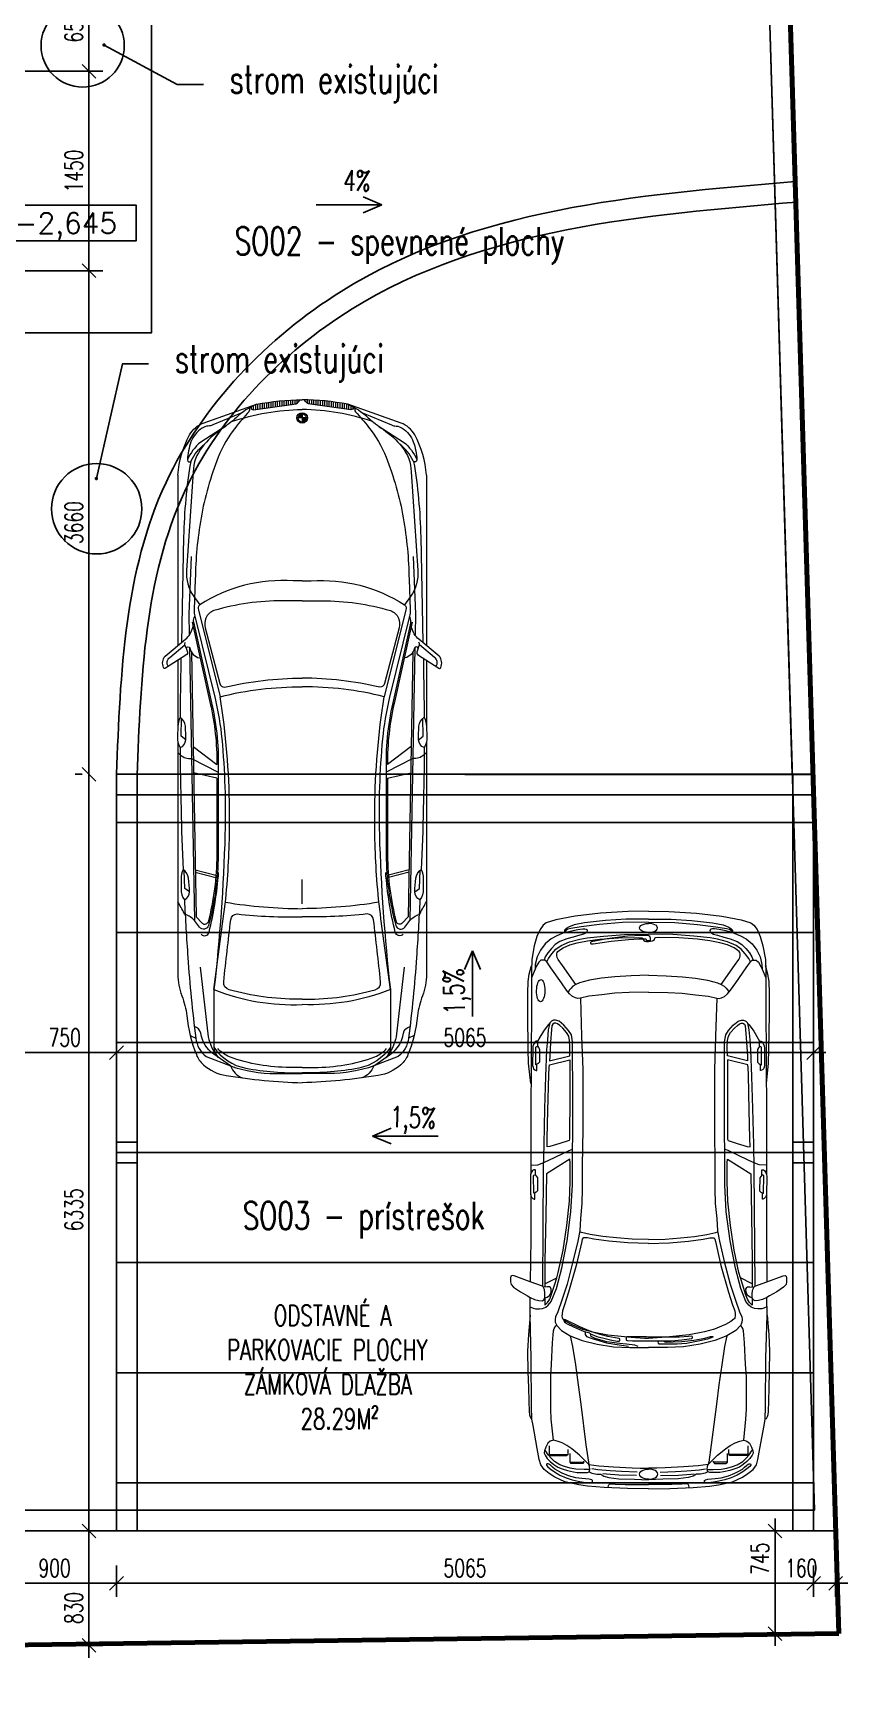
# Model space of a CAD drawing. Header units: millimetres. Extents: x 462666 to 1244237, y 2328025 to 3795663.
# Drawn here: x 1095725 to 1101585, y 2876093 to 2888201 of the extents above; entities that cross this region are included whole.
import ezdxf
from ezdxf.enums import TextEntityAlignment as Align
from ezdxf.lldxf.tags import DXFTag

# ---------------------------------------------------------------- set-up
doc = ezdxf.new("R2010")
doc.units = ezdxf.units.MM
for name, color, linetype in [('DIM_100', 64, 'Continuous'), ('KOTY', 96, 'Continuous'), ('MUR-POH', 64, 'Continuous'), ('MUR_POH', 64, 'Continuous'), ('MUR_REZ', 3, 'Continuous'), ('PLO_LIN', 6, 'Continuous'), ('TXT_50', 50, 'Continuous')]:
    doc.layers.add(name, color=color, linetype=linetype)
doc.layers.add('P', color=250, linetype='Continuous', lineweight=100)
doc.layers.add('Srafy', color=8, linetype='Continuous', lineweight=5)
doc.styles.add('ROMANS', font='arial.ttf', dxfattribs={"width": 0.85})
doc.styles.add('SIMPLEX', font='SIMPLEX.SHX', dxfattribs={"width": 0.7})
tags = doc.linetypes.add('DASHDOT', pattern=[25.4, 12.7, -6.35, 0, -6.35]).pattern_tags.tags
tags[10:11] = [DXFTag(74, 4), DXFTag(75, 0), DXFTag(340, '0'), DXFTag(46, 1.0), DXFTag(50, 0.0), DXFTag(44, 0.0), DXFTag(45, 0.0)]
tags[8:9] = [DXFTag(74, 4), DXFTag(75, 0), DXFTag(340, '0'), DXFTag(46, 1.0), DXFTag(50, 0.0), DXFTag(44, 0.0), DXFTag(45, 0.0)]
tags[6:7] = [DXFTag(74, 4), DXFTag(75, 0), DXFTag(340, '0'), DXFTag(46, 1.0), DXFTag(50, 0.0), DXFTag(44, 0.0), DXFTag(45, 0.0)]
tags[4:5] = [DXFTag(74, 4), DXFTag(75, 0), DXFTag(340, '0'), DXFTag(46, 1.0), DXFTag(50, 0.0), DXFTag(44, 0.0), DXFTag(45, 0.0)]
tags = doc.linetypes.add('DASHED', pattern=[0.75, 0.5, -0.25]).pattern_tags.tags
tags[6:7] = [DXFTag(74, 4), DXFTag(75, 0), DXFTag(340, '0'), DXFTag(46, 1.0), DXFTag(50, 0.0), DXFTag(44, 0.0), DXFTag(45, 0.0)]
tags[4:5] = [DXFTag(74, 4), DXFTag(75, 0), DXFTag(340, '0'), DXFTag(46, 1.0), DXFTag(50, 0.0), DXFTag(44, 0.0), DXFTag(45, 0.0)]
doc.dimstyles.new('PAJO1-studia', dxfattribs={"dimtxt": 160, "dimasz": 100, "dimexe": 100, "dimexo": 250, "dimgap": 45, "dimtad": 1, "dimdec": 0, "dimrnd": 5, "dimtxsty": 'ROMANS', "dimblk": 'OBLIQUE', "dimcen": 200, "dimdle": 90, "dimadec": 0, "dimazin": 0, "dimtfac": 1, "dimtdec": 0, "dimtmove": 1, "dimatfit": 3, "dimfxl": 1, "dimarcsym": 0})

# ---------------------------------------------------------------- blocks, each defined once
blk = doc.blocks.new('VW Golf 5 d')
for p, q in [((3370, 713), (3370, 593)), ((3370, -713), (3370, -593))]:
    blk.add_line(p, q)
for points in [[(2107, 860), (2064, 977), (2061, 992), (2065, 1001), (2077, 1003), (2107, 1003), (2125, 999), (2145, 981), (2180, 932), (2209, 880), (2220, 860), (2234, 828), (2242, 798), (2244, 774), (2238, 761), (2221, 754), (2190, 753), (2163, 757), (2143, 767), (2139, 772), (2107, 860)], [(-589, 0), (-586, 148), (-573, 349), (-552, 533), (-526, 673), (-504, 744), (-486, 765), (-454, 789), (-404, 812), (-336, 831), (-236, 849), (-151, 852), (-98, 852), (99, 852), (487, 854), (901, 857), (1325, 857)], [(-220, 740), (-231, 754), (-233, 769), (-231, 782), (-217, 798), (-186, 817), (-167, 825), (-103, 852)], [(664, 856), (517, 872), (417, 875), (162, 878), (8, 878), (-77, 876), (-129, 867), (-184, 853), (-190, 851)], [(2289, 860), (2299, 838), (2302, 822), (2302, 794), (2300, 770), (2292, 746), (2277, 729), (2249, 707), (2155, 670), (2008, 631), (1808, 592), (1598, 565), (1402, 554), (789, 551), (361, 552), (312, 561), (279, 582), (241, 616), (212, 651), (204, 676), (205, 691), (212, 706), (238, 730), (285, 764), (340, 797), (358, 806)], [(1258, 857), (1255, 804), (1245, 773), (1221, 724), (1153, 578), (1142, 553)], [(1472, 857), (1796, 857), (2107, 860)], [(3611, 0), (3609, 154), (3602, 324), (3592, 443), (3582, 507), (3560, 609), (3526, 682), (3501, 722), (3470, 759), (3436, 784), (3398, 795), (3318, 809), (3150, 840), (3105, 848), (3015, 850), (2662, 853), (2350, 861), (2220, 860)], [(2350, 861), (2489, 873), (2610, 880), (2758, 877), (2877, 874), (2975, 871), (3048, 868), (3073, 866), (3087, 861), (3102, 854), (3105, 848)], [(-529, 0), (-529, 164), (-520, 312), (-504, 465), (-489, 541), (-472, 583), (-461, 598), (-449, 610), (-432, 610), (-410, 667), (-387, 709), (-350, 752), (-305, 786), (-255, 811), (-201, 824), (-167, 825)], [(-432, 610), (-448, 549), (-455, 514), (-460, 478), (-460, 464), (-458, 453), (-454, 449), (-447, 446), (-438, 448), (-428, 459), (-422, 473), (-413, 500), (-398, 548), (-387, 594), (-368, 644), (-345, 678), (-317, 706), (-284, 733), (-255, 751), (-232, 759)], [(44, 496), (46, 514), (42, 530), (32, 552), (14, 574), (-14, 596), (-68, 634), (-176, 710), (-220, 740), (-243, 728), (-279, 703), (-313, 673), (-339, 636), (-364, 574), (-385, 500), (-395, 447), (-407, 328), (-418, 176), (-422, 0)], [(225, 718), (275, 729), (347, 735), (421, 741), (615, 749), (847, 756), (1108, 762), (1284, 765), (2139, 772), (2139, 772), (2139, 772)], [(396, 806), (406, 798), (417, 792), (510, 792), (520, 802), (528, 816)], [(1330, 823), (1340, 815), (1351, 808), (1444, 807), (1454, 817), (1463, 830)], [(2225, 754), (2276, 754), (2258, 734), (2232, 718), (2196, 705), (2132, 684), (2077, 668)], [(2121, 754), (2144, 754)], [(2226, 756), (2219, 738), (2206, 720), (2181, 709), (2159, 708), (2148, 713), (2144, 719), (2142, 736), (2146, 766)], [(3435, 434), (3368, 502), (3321, 558), (3296, 594), (3277, 629), (3265, 664), (3259, 692), (3265, 715), (3280, 733), (3309, 747), (3335, 757), (3353, 760), (3368, 752), (3392, 736), (3413, 715), (3434, 688), (3453, 660), (3467, 628), (3479, 590), (3489, 545), (3492, 519), (3494, 478), (3493, 444), (3489, 431), (3470, 426), (3447, 429), (3435, 434)], [(3470, 426), (3472, 469), (3468, 528), (3462, 569), (3450, 611), (3436, 644), (3413, 685), (3392, 706), (3364, 730), (3338, 748), (3327, 753)], [(-507, 0), (-505, 190), (-492, 356), (-475, 490), (-462, 566), (-457, 588), (-449, 599), (-432, 610)], [(-56, 528), (-194, 625), (-237, 656), (-252, 664), (-266, 666), (-279, 666), (-288, 664), (-294, 659), (-310, 640), (-322, 621), (-343, 573), (-359, 518), (-373, 445), (-384, 355), (-394, 219), (-396, 73), (-394, 50), (-391, 44), (-383, 40), (-374, 35), (-369, 27), (-367, 15), (-367, 0)], [(0, 0), (2, 140), (9, 245), (20, 341), (31, 435), (44, 496), (320, 487), (562, 478), (996, 478), (1264, 482), (1432, 482), (1537, 485), (1646, 495), (1737, 500), (1811, 515), (1968, 552), (2123, 592), (2233, 629), (2331, 663), (2358, 677), (2382, 679), (2401, 678), (2414, 672), (2423, 668), (2460, 633), (2500, 569), (2533, 482), (2561, 374), (2579, 255), (2585, 137), (2585, 0)], [(1828, 0), (1822, 152), (1812, 290), (1797, 397), (1787, 444), (1786, 466), (1788, 476), (1796, 482), (1814, 486), (1988, 526), (2181, 582), (2273, 610), (2318, 626), (2340, 629), (2356, 630), (2366, 628), (2373, 626), (2379, 620), (2394, 599), (2417, 559), (2430, 531), (2450, 480), (2470, 407), (2492, 295), (2509, 127), (2516, 30), (2517, 0)], [(3259, 692), (3104, 708), (3032, 711), (2797, 711), (2706, 705), (2550, 698), (2462, 690), (2447, 686), (2427, 673), (2423, 668)], [(3298, 722), (3361, 722), (3361, 584), (3326, 584)], [(3361, 722), (3370, 713)], [(-122, 0), (-118, 127), (-111, 246), (-102, 342), (-87, 429), (-67, 501), (-56, 528), (-42, 550), (-29, 563), (-16, 574), (0, 585)], [(1799, 0), (1797, 120), (1786, 232), (1776, 333), (1762, 424), (1749, 488), (1744, 502)], [(2500, 569), (2576, 553), (2710, 532), (2855, 511), (2995, 493), (3291, 456), (3417, 437), (3435, 434), (3444, 361), (3451, 255), (3460, 120), (3462, 61)], [(3355, 572), (3418, 572), (3418, 471), (3411, 471)], [(3361, 584), (3370, 593)], [(3418, 572), (3427, 564)], [(3418, 471), (3427, 479), (3427, 564)], [(2508, 466), (2523, 428), (2535, 373), (2554, 276), (2561, 208), (2561, 155), (2559, 78), (2553, 72), (2542, 70), (2536, 74), (2536, 110), (2541, 113), (2544, 118), (2545, 133), (2544, 179), (2541, 241), (2531, 330), (2516, 409), (2505, 449), (2503, 460), (2503, 466), (2505, 467), (2508, 466)], [(3490, 84), (3485, 196), (3480, 279), (3473, 369), (3467, 413)], [(3489, 431), (3497, 412), (3504, 377), (3506, 348), (3520, 325), (3529, 288), (3538, 216), (3541, 103), (3545, 0)], [(2536, 110), (2535, 165), (2529, 242), (2522, 296), (2519, 315), (2513, 318), (2509, 318), (2505, 316), (2501, 312), (2503, 289), (2508, 224), (2509, 169), (2510, 113), (2509, 56), (2507, -14), (2507, -76)], [(3514, 87), (3513, 217), (3506, 306), (3503, 332)], [(3603, 294), (3588, 292), (3582, 290), (3577, 285), (3576, 274), (3577, 242), (3579, 169), (3579, 89), (3579, 0)], [(-589, 0), (-586, -148), (-573, -349), (-552, -533), (-526, -673), (-504, -744), (-486, -765), (-454, -789), (-404, -812), (-336, -831), (-236, -849), (-151, -852), (-98, -852), (99, -852), (487, -854), (901, -857), (1325, -857)], [(-529, 0), (-529, -164), (-520, -312), (-504, -465), (-489, -541), (-472, -583), (-461, -598), (-449, -610), (-432, -610), (-410, -667), (-387, -709), (-350, -752), (-305, -786), (-255, -811), (-201, -824), (-167, -825)], [(-507, 0), (-505, -190), (-492, -356), (-475, -490), (-462, -566), (-457, -588), (-449, -599), (-432, -610)], [(44, -496), (46, -514), (42, -530), (32, -552), (14, -574), (-14, -596), (-68, -634), (-176, -710), (-220, -740), (-243, -728), (-279, -703), (-313, -673), (-339, -636), (-364, -574), (-385, -500), (-395, -447), (-407, -328), (-418, -176), (-422, 0)], [(-375, -16), (-375, 12), (-377, 14), (-391, 14), (-404, 9), (-409, 1), (-412, -13), (-412, -48), (-406, -154), (-388, -302), (-364, -418), (-361, -421), (-357, -422), (-352, -421), (-351, -418), (-351, -403), (-371, -272), (-381, -147), (-386, -69), (-387, -28), (-386, -21), (-381, -18), (-377, -18), (-375, -16)], [(-56, -528), (-194, -625), (-237, -656), (-252, -664), (-266, -666), (-279, -666), (-288, -664), (-294, -659), (-310, -640), (-322, -621), (-343, -573), (-359, -518), (-373, -445), (-384, -355), (-394, -219), (-396, -73), (-394, -50), (-391, -44), (-383, -40), (-374, -35), (-369, -27), (-367, -15), (-367, 0)], [(-122, 0), (-118, -127), (-111, -246), (-102, -342), (-87, -429), (-67, -501), (-56, -528), (-42, -550), (-29, -563), (-16, -574), (0, -585)], [(0, 0), (2, -140), (9, -245), (20, -341), (31, -435), (44, -496), (320, -487), (562, -478), (996, -478), (1264, -482), (1432, -482), (1537, -485), (1646, -495), (1737, -500), (1811, -515), (1968, -552), (2123, -592), (2233, -629), (2331, -663), (2358, -677), (2382, -679), (2401, -678), (2414, -672), (2423, -668), (2460, -633), (2500, -569), (2533, -482), (2561, -374), (2579, -255), (2585, -137), (2585, 0)], [(1828, 0), (1822, -152), (1812, -290), (1797, -397), (1787, -444), (1786, -466), (1788, -476), (1796, -482), (1814, -486), (1988, -526), (2181, -582), (2273, -610), (2318, -626), (2340, -629), (2356, -630), (2366, -628), (2373, -626), (2379, -620), (2394, -599), (2417, -559), (2430, -531), (2450, -480), (2470, -407), (2492, -295), (2509, -127), (2516, -30), (2517, 0)], [(2507, -76), (2507, -113), (2506, -145), (2506, -154), (2507, -158), (2510, -161), (2515, -163), (2523, -164), (2531, -163), (2534, -155), (2535, -118), (2536, -22), (2536, 53), (2536, 74)], [(3462, 61), (3462, 0)], [(1799, 0), (1797, -120), (1786, -232), (1776, -333), (1762, -424), (1749, -488), (1744, -502)], [(3611, 0), (3609, -154), (3602, -324), (3592, -443), (3582, -507), (3560, -609), (3526, -682), (3501, -722), (3470, -759), (3436, -784), (3398, -795), (3318, -809), (3150, -840), (3105, -848), (3015, -850), (2662, -853), (2350, -861), (2220, -860)], [(2577, -75), (2566, -100), (2561, -160), (2555, -212), (2544, -304), (2518, -389), (2503, -418), (2485, -423), (2479, -426), (2472, -455), (2475, -461), (2489, -461), (2503, -451), (2519, -409), (2551, -307), (2564, -215), (2574, -146)], [(2500, -569), (2576, -553), (2710, -532), (2855, -511), (2995, -493), (3291, -456), (3417, -437), (3435, -434), (3444, -361), (3451, -255), (3460, -120), (3462, -61)], [(3462, -61), (3462, 0)], [(3490, -84), (3485, -196), (3480, -279), (3473, -369), (3467, -413)], [(3489, -431), (3497, -412), (3504, -377), (3506, -348), (3520, -325), (3529, -288), (3538, -216), (3541, -103), (3545, 0)], [(3514, -87), (3513, -217), (3506, -306), (3503, -332)], [(3603, -294), (3588, -292), (3582, -290), (3577, -285), (3576, -274), (3577, -242), (3579, -169), (3579, -89), (3579, 0)], [(2485, -423), (2503, -376), (2522, -307), (2531, -268), (2538, -229), (2538, -214), (2534, -209), (2527, -208), (2521, -210), (2518, -215), (2514, -243), (2503, -297), (2489, -353), (2476, -398), (2464, -433), (2433, -500), (2382, -603), (2381, -610), (2386, -614), (2393, -615), (2403, -609), (2412, -591), (2434, -546), (2453, -502), (2472, -455)], [(-432, -610), (-448, -549), (-455, -514), (-460, -478), (-460, -464), (-458, -453), (-454, -449), (-447, -446), (-438, -448), (-428, -459), (-422, -473), (-413, -500), (-398, -548), (-387, -594), (-368, -644), (-345, -678), (-317, -706), (-284, -733), (-255, -751), (-232, -759)], [(3435, -434), (3368, -502), (3321, -558), (3296, -594), (3277, -629), (3265, -664), (3259, -692), (3265, -715), (3280, -733), (3309, -747), (3335, -757), (3353, -760), (3368, -752), (3392, -736), (3413, -715), (3434, -688), (3453, -660), (3467, -628), (3479, -590), (3489, -545), (3492, -519), (3494, -478), (3493, -444), (3489, -431), (3470, -426), (3447, -429), (3435, -434)], [(3470, -426), (3472, -469), (3468, -528), (3462, -569), (3450, -611), (3436, -644), (3413, -685), (3392, -706), (3364, -730), (3338, -748), (3327, -753)], [(3355, -572), (3418, -572), (3418, -471), (3411, -471)], [(3418, -471), (3427, -479), (3427, -564)], [(2289, -860), (2299, -838), (2302, -822), (2302, -794), (2300, -770), (2292, -746), (2277, -729), (2249, -707), (2155, -670), (2008, -631), (1808, -592), (1598, -565), (1402, -554), (789, -551), (361, -552), (312, -561), (279, -582), (241, -616), (212, -651), (204, -676), (205, -691), (212, -706), (238, -730), (285, -764), (340, -797), (358, -806)], [(1258, -857), (1255, -804), (1245, -773), (1221, -724), (1153, -578), (1142, -553)], [(3298, -722), (3361, -722), (3361, -584), (3326, -584)], [(3361, -584), (3370, -593)], [(3418, -572), (3427, -564)], [(225, -718), (275, -729), (347, -735), (421, -741), (615, -749), (847, -756), (1108, -762), (1284, -765), (2139, -772), (2139, -772), (2139, -772)], [(2225, -754), (2276, -754), (2258, -734), (2232, -718), (2196, -705), (2132, -684), (2077, -668)], [(2226, -756), (2219, -738), (2206, -720), (2181, -709), (2159, -708), (2148, -713), (2144, -719), (2142, -736), (2146, -766)], [(3259, -692), (3104, -708), (3032, -711), (2797, -711), (2706, -705), (2550, -698), (2462, -690), (2447, -686), (2427, -673), (2423, -668)], [(3361, -722), (3370, -713)], [(-220, -740), (-231, -754), (-233, -769), (-231, -782), (-217, -798), (-186, -817), (-167, -825), (-103, -852)], [(396, -806), (406, -798), (417, -792), (510, -792), (520, -802), (528, -816)], [(1330, -823), (1340, -815), (1351, -808), (1444, -807), (1454, -817), (1463, -830)], [(2107, -860), (2064, -977), (2061, -992), (2065, -1001), (2077, -1003), (2107, -1003), (2125, -999), (2145, -981), (2180, -932), (2209, -880), (2220, -860), (2234, -828), (2242, -798), (2244, -774), (2238, -761), (2221, -754), (2190, -753), (2163, -757), (2143, -767), (2139, -772), (2107, -860)], [(2121, -754), (2144, -754)], [(664, -856), (517, -872), (417, -875), (162, -878), (8, -878), (-77, -876), (-129, -867), (-184, -853), (-190, -851)], [(1472, -857), (1796, -857), (2107, -860)], [(2350, -861), (2489, -873), (2610, -880), (2758, -877), (2877, -874), (2975, -871), (3048, -868), (3073, -866), (3087, -861), (3102, -854), (3105, -848)]]:
    blk.add_lwpolyline(points)
for points in [[(1292, 824), (1293, 835), (1297, 843), (1309, 850), (1326, 858), (1342, 859), (1470, 858), (1482, 855), (1492, 850), (1501, 841), (1505, 831), (1505, 827), (1498, 827), (1465, 827), (1463, 830), (1463, 835), (1336, 837), (1331, 834), (1329, 829), (1330, 823), (1326, 822), (1295, 823)], [(358, 806), (358, 817), (362, 825), (374, 832), (391, 841), (407, 842), (535, 843), (547, 840), (557, 836), (566, 827), (570, 817), (570, 813), (564, 813), (531, 813), (528, 816), (528, 820), (401, 820), (397, 817), (395, 812), (396, 806), (392, 805), (361, 806)], [(529, 721), (493, 573), (775, 573), (1044, 574), (1070, 574), (1079, 578), (1100, 645), (1122, 717), (1125, 738), (1061, 736), (860, 732), (602, 726), (551, 723)], [(1216, 573), (1321, 743), (1628, 748), (1953, 754), (2121, 754), (2077, 668), (2038, 656), (1876, 622), (1696, 595), (1521, 576), (1379, 571), (1242, 570)], [(3430, 731), (3430, 740), (3434, 743), (3439, 742), (3449, 735), (3466, 715), (3489, 684), (3512, 644), (3531, 600), (3545, 555), (3557, 511), (3564, 473), (3568, 432), (3566, 411), (3563, 407), (3552, 407), (3547, 413), (3542, 431), (3537, 485), (3531, 528), (3516, 581), (3498, 627), (3481, 660), (3468, 682), (3455, 698), (3443, 711), (3432, 724)], [(500, 719), (464, 573), (401, 572), (353, 574), (320, 580), (295, 596), (263, 624), (244, 646), (231, 662), (227, 675), (227, 686), (233, 697), (246, 702), (273, 705), (365, 712), (469, 718)], [(3430, -731), (3430, -740), (3434, -743), (3439, -742), (3449, -735), (3466, -715), (3489, -684), (3512, -644), (3531, -600), (3545, -555), (3557, -511), (3564, -473), (3568, -432), (3566, -411), (3563, -407), (3552, -407), (3547, -413), (3542, -431), (3537, -485), (3531, -528), (3516, -581), (3498, -627), (3481, -660), (3468, -682), (3455, -698), (3443, -711), (3432, -724)], [(500, -719), (464, -573), (401, -572), (353, -574), (320, -580), (295, -596), (263, -624), (244, -646), (231, -662), (227, -675), (227, -686), (233, -697), (246, -702), (273, -705), (365, -712), (469, -718)], [(529, -721), (493, -573), (775, -573), (1044, -574), (1070, -574), (1079, -578), (1100, -645), (1122, -717), (1125, -738), (1061, -736), (860, -732), (602, -726), (551, -723)], [(1216, -573), (1321, -743), (1628, -748), (1953, -754), (2121, -754), (2077, -668), (2038, -656), (1876, -622), (1696, -595), (1521, -576), (1379, -571), (1242, -570)], [(358, -806), (358, -817), (362, -825), (374, -832), (391, -841), (407, -842), (535, -843), (547, -840), (557, -836), (566, -827), (570, -817), (570, -813), (564, -813), (531, -813), (528, -816), (528, -820), (401, -820), (397, -817), (395, -812), (396, -806), (392, -805), (361, -806)], [(1292, -824), (1293, -835), (1297, -843), (1309, -850), (1326, -858), (1342, -859), (1470, -858), (1482, -855), (1492, -850), (1501, -841), (1505, -831), (1505, -827), (1498, -827), (1465, -827), (1463, -830), (1463, -835), (1336, -837), (1331, -834), (1329, -829), (1330, -823), (1326, -822), (1295, -823)]]:
    blk.add_lwpolyline(points, close=True)
for centre, major_axis, ratio, start_param, end_param in [((-466, 0), (-1.1, 65.7), 0.496054, 4.704136, 7.845729), ((3505, 0), (0, 66.4), 0.552154, 4.712389, 7.853982)]:
    blk.add_ellipse(centre, major_axis=major_axis, ratio=ratio, start_param=start_param, end_param=end_param)
at = {"extrusion": (0, 0, -1)}
for centre, major_axis, ratio, start_param, end_param in [((-466, 0), (-1.1, -65.7), 0.496054, 4.704136, 7.845729), ((3505, 0), (0, -66.4), 0.552154, 4.712389, 7.853982)]:
    blk.add_ellipse(centre, major_axis=major_axis, ratio=ratio, start_param=start_param, end_param=end_param, dxfattribs=at)
blk.add_ellipse((-10, -784), major_axis=(-80.5, 1.5), ratio=0.375783)
blk = doc.blocks.new('bmw plan')
at = {"layer": 'Srafy'}
h = blk.add_hatch(dxfattribs=at)
h.set_pattern_fill('ANSI31', color=256, scale=5, angle=135, style=0)
h.set_pattern_definition([(180, (909113.534, 2991635.811), (-3e-15, 15.875), [])])
h.paths.add_polyline_path([(916262, 2989517), (916301, 2989810, 0.457777), (916282, 2989831, 0.0233), (916262, 2989788, 0.047325), (916229, 2989472, 0.26674)])
h = blk.add_hatch(dxfattribs=at)
h.set_pattern_fill('ANSI31', color=256, scale=5, angle=135, style=0)
h.set_pattern_definition([(180, (909113.534, 2987276.192), (-3e-15, -15.875), [])])
h.paths.add_polyline_path([(916301, 2989102), (916262, 2989395, 0.26674), (916229, 2989440, 0.047325), (916262, 2989124, 0.0233), (916282, 2989081, 0.457777)])
h = blk.add_hatch(color=256, dxfattribs=at)
h.paths.add_polyline_path([(916361, 2989426), (916361, 2989456), (916331, 2989456, 0.414214)])
h.paths.add_polyline_path([(916391, 2989456, 0.414214), (916361, 2989486), (916361, 2989456)])
for p, q in [((918750, 2990248), (918881, 2990076)), ((918980, 2990077), (918940, 2990245)), ((919647, 2990233), (919686, 2990083)), ((919664, 2990233), (919703, 2990084)), ((920851, 2990270), (920871, 2990229)), ((916327, 2989456), (916395, 2989456)), ((916361, 2989490), (916361, 2989422)), ((919894, 2989456), (919716, 2989456)), ((918750, 2988664), (918881, 2988836)), ((918980, 2988835), (918940, 2988667)), ((919647, 2988679), (919686, 2988829)), ((919664, 2988679), (919703, 2988828)), ((920851, 2988642), (920871, 2988683))]:
    blk.add_line(p, q, dxfattribs=at)
at = {"layer": 'Srafy', "flags": 128}
for points in [[(918036, 2990300), (918064, 2990289, 0.34918), (918080, 2990294), (918181, 2990449, 0.4961), (918176, 2990463, 0.281306), (918092, 2990452), (917970, 2990305, -0.159599), (917885, 2990251, -8.826512)], [(916777, 2990359, 0.108417), (916484, 2990274, 0.182375), (916398, 2990175), (916262, 2989788, 0.049787), (916229, 2989456, 3.4045)], [(918168, 2990428, 0.439373), (918102, 2990417), (918010, 2990308)], [(918537, 2990342, -0.123414), (918605, 2990359), (918677, 2990362, -0.169052), (918758, 2990342, -8.110958)], [(918720, 2990359), (920405, 2990359, -0.091008), (920563, 2990330, 0.063653), (920707, 2990295, -0.067992), (920990, 2990225, -0.113831), (921063, 2990174, -0.146132), (921142, 2990008, -0.030621), (921195, 2989456)], [(918794, 2990359), (918810, 2990342, -0.236877), (918836, 2990261), (918937, 2990067), (919539, 2990067, 0.067324), (920051, 2990137, 0.614394), (920064, 2990202), (920015, 2990239, -0.128755), (919971, 2990306, 0.260126), (919963, 2990313, -0.004172), (919878, 2990359, -4.405707)], [(916262, 2989788, -0.085669), (916357, 2989934, 0.038901), (916446, 2990046, -0.07753), (916573, 2990183, -0.162517), (916753, 2990248), (917469, 2990297, -0.173202), (917658, 2990244), (917720, 2990199)], [(916289, 2989842, 0.347722), (916316, 2989844, -0.014501), (916428, 2989939, -0.075198), (916646, 2990066, -0.051161), (917088, 2990191, -0.039104), (917534, 2990233), (917756, 2990242, -0.093196), (917803, 2990235, 14.044846)], [(916324, 2989895), (916412, 2990106, 0.078398), (916420, 2990139, -0.120983), (916436, 2990184, -0.165497), (916535, 2990264, -0.076853), (916666, 2990290, -0.819579), (916673, 2990263, 0.12078), (916552, 2990166, -8.735112)], [(916419, 2990008), (916537, 2990193, -0.124473), (916666, 2990290, -4.605746)], [(916677, 2990266, -0.035936), (917226, 2990318)], [(917885, 2990251, -0.076153), (917843, 2990247, 0.162877), (917803, 2990235, -12.398211)], [(917803, 2990235), (918401, 2990089, 0.036459), (918695, 2990040, 0.030723), (919390, 2990017, 0.021152), (920517, 2990097, 5.794424)], [(917843, 2990247), (918433, 2990114, 0.06467), (918937, 2990067, 4.61818)], [(917845, 2990256), (918436, 2990124, 0.057526), (918881, 2990076, 0.057526)], [(918036, 2990300), (918010, 2990308, 0.245059), (917992, 2990305, -4.855107)], [(918036, 2990300, 0.778398), (918036, 2990272, -0.26678), (918106, 2990204, -11.627223)], [(918108, 2990337), (918140, 2990337, -0.004166), (918538, 2990343, -0.004166)], [(918758, 2990342, -0.299522), (918701, 2990302, -0.024228), (918603, 2990305, -0.229), (918537, 2990342, -2.452124)], [(918757, 2990343, -0.009287), (919645, 2990322)], [(919645, 2990322, -0.123414), (919713, 2990336), (919785, 2990336, -0.169052), (919865, 2990312, -8.110958)], [(919865, 2990312, -0.299522), (919806, 2990275, -0.024228), (919708, 2990282, -0.229), (919645, 2990322, -2.452124)], [(919865, 2990312, -0.004378), (920283, 2990287, -0.014932), (920871, 2990229, -0.197343), (921003, 2990154), (921072, 2989977), (920986, 2990099, 0.203278), (920835, 2990193, -0.30644), (920785, 2990240)], [(919987, 2990227), (920033, 2990184, -0.542982), (920026, 2990140, -0.564506)], [(917546, 2989456), (917546, 2989521, -0.163701), (917720, 2990199, -0.376256), (917756, 2990209), (918388, 2990052, 0.06399), (918316, 2989456, -3.405281)], [(917690, 2989456), (917690, 2989600, -0.072581), (917762, 2990097, -0.231108), (917816, 2990155, -0.144825), (917886, 2990161), (918292, 2990055, -0.346064), (918318, 2990020, 0.056864), (918253, 2989456, -4.958645)], [(918980, 2990077), (919539, 2990077, 0.064264), (920026, 2990140, 0.064264)], [(920115, 2990190, -0.595448), (920100, 2990133, -0.04101), (919666, 2990063, 43.302012)], [(920354, 2990197), (920860, 2990140, -0.115731), (921010, 2990066, -4.148629)], [(920517, 2990097), (920003, 2990029, -0.015144), (919717, 2989999, -0.020525), (919200, 2989984, -0.036733), (918388, 2990052, -3.21972)], [(919882, 2990014, -0.03805), (919929, 2989456, -12.003567)], [(920587, 2989456), (920587, 2989485, 0.068334), (920518, 2989987, 0.365826), (920460, 2990026, 0.003531), (920009, 2989975, 0.379071), (919967, 2989928, -0.036482), (919987, 2989456, 2.435231)], [(920517, 2990097, -0.105374), (920626, 2989456, -46.909162)], [(920517, 2990097), (920935, 2990097, -0.199654), (921010, 2990066, -5.899213)], [(920935, 2990097, -0.20328), (921088, 2989867, -0.051089), (921122, 2989456, -4.576105)], [(921083, 2989456), (921083, 2989544, 0.08604), (921007, 2989984, 0.098552), (920945, 2990070, 0.346193)], [(916388, 2989969, 0.079405), (916300, 2989456, 289.499466)], [(921072, 2989977, -0.083721), (921128, 2989650), (921128, 2989456)], [(921072, 2989977, -0.217075), (921159, 2989889, -4.485567)], [(916282, 2989831, -0.457777), (916301, 2989810), (916262, 2989517, -0.26674), (916229, 2989472, -3.044143)], [(916777, 2988553, -0.108417), (916484, 2988638, -0.182375), (916398, 2988737), (916262, 2989124, -0.049787), (916229, 2989456, -3.4045)], [(916282, 2989081, 0.457777), (916301, 2989102), (916262, 2989395, 0.26674), (916229, 2989440, 3.044143)], [(916388, 2988943, -0.079405), (916300, 2989456, -289.499466)], [(917546, 2989456), (917546, 2989391, 0.163701), (917720, 2988713, 0.376256), (917756, 2988703), (918388, 2988860, -0.06399), (918316, 2989456, 3.405281)], [(917690, 2989456), (917690, 2989312, 0.072581), (917762, 2988815, 0.231108), (917816, 2988757, 0.144825), (917886, 2988751), (918292, 2988857, 0.346064), (918318, 2988892, -0.056864), (918253, 2989456, 4.958645)], [(918720, 2988553), (920405, 2988553, 0.091008), (920563, 2988582, -0.063653), (920707, 2988617, 0.067992), (920990, 2988687, 0.113831), (921063, 2988738, 0.146132), (921142, 2988904, 0.030621), (921195, 2989456)], [(919882, 2988898, 0.03805), (919929, 2989456, 12.003567)], [(920587, 2989456), (920587, 2989427, -0.068334), (920518, 2988925, -0.365826), (920460, 2988886, -0.003531), (920009, 2988937, -0.379071), (919967, 2988984, 0.036482), (919987, 2989456, -2.435231)], [(920517, 2988815, 0.105374), (920626, 2989456, 46.909162)], [(920935, 2988815, 0.20328), (921088, 2989046, 0.051089), (921122, 2989456, 4.576105)], [(921083, 2989456), (921083, 2989368, -0.08604), (921007, 2988928, -0.098552), (920945, 2988842, -0.346193)], [(921072, 2988935, 0.083721), (921128, 2989262), (921128, 2989456)], [(916262, 2989124, 0.085669), (916357, 2988978, -0.038901), (916446, 2988866, 0.07753), (916573, 2988729, 0.162517), (916753, 2988664), (917469, 2988615, 0.173202), (917658, 2988668), (917720, 2988713)], [(916289, 2989070, -0.347722), (916316, 2989068, 0.014501), (916428, 2988973, 0.075198), (916646, 2988846, 0.051161), (917088, 2988721, 0.039104), (917534, 2988679), (917756, 2988670, 0.093196), (917803, 2988677, -14.044846)], [(916324, 2989017), (916412, 2988806, -0.078398), (916420, 2988773, 0.120983), (916436, 2988728, 0.165497), (916535, 2988648, 0.076853), (916666, 2988622, 0.819579), (916673, 2988649, -0.12078), (916552, 2988746, 8.735112)], [(921072, 2988935, 0.217075), (921159, 2989023, 4.485567)], [(916419, 2988904), (916537, 2988719, 0.124473), (916666, 2988622, 4.605746)], [(917803, 2988677), (918401, 2988823, -0.036459), (918695, 2988872, -0.030723), (919390, 2988895, -0.021152), (920517, 2988815, -5.794424)], [(920517, 2988815), (920003, 2988883, 0.015144), (919717, 2988913, 0.020525), (919200, 2988928, 0.036733), (918388, 2988860, 3.21972)], [(919865, 2988600, 0.004378), (920283, 2988625, 0.014932), (920871, 2988683, 0.197343), (921003, 2988758), (921072, 2988935), (920986, 2988813, -0.203278), (920835, 2988719, 0.30644), (920785, 2988672)], [(917843, 2988665), (918433, 2988798, -0.06467), (918937, 2988845, -4.61818)], [(917845, 2988656), (918436, 2988788, -0.057526), (918881, 2988836, -0.057526)], [(918794, 2988553), (918810, 2988570, 0.236877), (918836, 2988651), (918937, 2988845), (919539, 2988845, -0.067324), (920051, 2988775, -0.614394), (920064, 2988710), (920015, 2988673, 0.128755), (919971, 2988606, -0.260126), (919963, 2988599, 0.004172), (919878, 2988553, 4.405707)], [(918980, 2988835), (919539, 2988835, -0.064264), (920026, 2988772, -0.064264)], [(920115, 2988722, 0.595448), (920100, 2988779, 0.04101), (919666, 2988849, -43.302012)], [(920354, 2988715), (920860, 2988772, 0.115731), (921010, 2988846, 4.148629)], [(920517, 2988815), (920935, 2988815, 0.199654), (921010, 2988846, 5.899213)], [(917885, 2988661, 0.076153), (917843, 2988665, -0.162877), (917803, 2988677, 12.398211)], [(918036, 2988612), (918064, 2988623, -0.34918), (918080, 2988618), (918181, 2988463, -0.4961), (918176, 2988449, -0.281306), (918092, 2988460), (917970, 2988607, 0.159599), (917885, 2988661, 8.826512)], [(918036, 2988612, -0.778398), (918036, 2988640, 0.26678), (918106, 2988708, 11.627223)], [(919987, 2988685), (920033, 2988728, 0.542982), (920026, 2988772, 0.564506)], [(916677, 2988646, 0.035936), (917226, 2988594)], [(918036, 2988612), (918010, 2988604, -0.245059), (917992, 2988607, 4.855107)], [(918168, 2988484, -0.439373), (918102, 2988495), (918010, 2988604)], [(918108, 2988575), (918140, 2988575, 0.004166), (918538, 2988569, 0.004166)], [(918758, 2988570, 0.299522), (918701, 2988610, 0.024228), (918603, 2988607, 0.229), (918537, 2988570, 2.452124)], [(918537, 2988570, 0.123414), (918605, 2988553), (918677, 2988550, 0.169052), (918758, 2988570, 8.110958)], [(918757, 2988569, 0.009287), (919645, 2988590)], [(919865, 2988600, 0.299522), (919806, 2988637, 0.024228), (919708, 2988630, 0.229), (919645, 2988590, 2.452124)], [(919645, 2988590, 0.123414), (919713, 2988576), (919785, 2988576, 0.169052), (919865, 2988600, 8.110958)]]:
    blk.add_lwpolyline(points, format="xyb", dxfattribs=at)
for points in [[(916777, 2990359), (918014, 2990359)], [(918123, 2990359), (918608, 2990359)], [(917226, 2990318), (917994, 2990334)], [(917368, 2990263), (917788, 2990279), (917939, 2990277)], [(918030, 2990275), (920015, 2990239)], [(918064, 2990260), (919987, 2990227)], [(918701, 2990302), (918674, 2990336), (918544, 2990334)], [(919806, 2990275), (919781, 2990309), (919651, 2990314)], [(918030, 2988637), (920015, 2988673)], [(918064, 2988652), (919987, 2988685)], [(916777, 2988553), (918014, 2988553)], [(917226, 2988594), (917994, 2988578)], [(917368, 2988649), (917788, 2988633), (917939, 2988635)], [(918123, 2988553), (918608, 2988553)], [(918701, 2988610), (918674, 2988576), (918544, 2988578)], [(919806, 2988637), (919781, 2988603), (919651, 2988598)]]:
    blk.add_lwpolyline(points, dxfattribs=at)
at = {"layer": 'Srafy'}
for radius in [38.2, 29.7]:
    blk.add_circle((916361, 2989456), radius, dxfattribs=at)
blk = doc.blocks.new('_OBLIQUE')
at = {"color": 0, "linetype": 'ByBlock'}
blk.add_line((-0.5, -0.5), (0.5, 0.5), dxfattribs=at)
blk = doc.blocks.new('*D404')
at = {"layer": 'Defpoints', "color": 0}
for p in [(1095429, 2877313), (1095440, 2876481), (1096129, 2876481)]:
    blk.add_point(p, dxfattribs=at)
at = {"layer": 'KOTY', "color": 0, "lineweight": -2}
for p, q in [((1096129, 2877403), (1096129, 2876391)), ((1095679, 2877313), (1096229, 2877313)), ((1095690, 2876481), (1096229, 2876481))]:
    blk.add_line(p, q, dxfattribs=at)
at = {"layer": 'KOTY', "color": 0, "lineweight": -2, "xscale": 100, "yscale": 100, "zscale": 100}
for p, rotation in [((1096129, 2877313), 90), ((1096129, 2876481), 270)]:
    blk.add_blockref('_OBLIQUE', p, dxfattribs=dict(at, rotation=rotation))
at = {"layer": 'KOTY', "color": 0, "insert": (1096019, 2876753), "char_height": 130, "attachment_point": 5, "rotation": 90, "style": 'SIMPLEX'}
blk.add_mtext('830', dxfattribs=at)
blk = doc.blocks.new('*D405')
at = {"layer": 'Defpoints', "color": 0}
for p in [(1096129, 2882814), (1096329, 2882814), (1095440, 2876481)]:
    blk.add_point(p, dxfattribs=at)
at = {"layer": 'KOTY', "color": 0, "lineweight": -2}
for p, q in [((1096129, 2876391), (1096129, 2882904)), ((1096079, 2882814), (1096029, 2882814)), ((1095690, 2876481), (1096229, 2876481))]:
    blk.add_line(p, q, dxfattribs=at)
at = {"layer": 'KOTY', "color": 0, "lineweight": -2, "xscale": 100, "yscale": 100, "zscale": 100}
for p, rotation in [((1096129, 2882814), 90), ((1096129, 2876481), 270)]:
    blk.add_blockref('_OBLIQUE', p, dxfattribs=dict(at, rotation=rotation))
at = {"layer": 'KOTY', "color": 0, "insert": (1096019, 2879648), "char_height": 130, "attachment_point": 5, "rotation": 90, "style": 'SIMPLEX'}
blk.add_mtext('6335', dxfattribs=at)
blk = doc.blocks.new('*D406')
at = {"layer": 'Defpoints', "color": 0}
for p in [(1095333, 2886475), (1096129, 2886475), (1096329, 2882814)]:
    blk.add_point(p, dxfattribs=at)
at = {"layer": 'KOTY', "color": 0, "lineweight": -2}
for p, q in [((1095583, 2886475), (1096229, 2886475)), ((1096129, 2882724), (1096129, 2886565)), ((1096079, 2882814), (1096029, 2882814))]:
    blk.add_line(p, q, dxfattribs=at)
at = {"layer": 'KOTY', "color": 0, "lineweight": -2, "xscale": 100, "yscale": 100, "zscale": 100}
for p, rotation in [((1096129, 2886475), 90), ((1096129, 2882814), 270)]:
    blk.add_blockref('_OBLIQUE', p, dxfattribs=dict(at, rotation=rotation))
at = {"layer": 'KOTY', "color": 0, "insert": (1096019, 2884644), "char_height": 130, "attachment_point": 5, "rotation": 90, "style": 'SIMPLEX'}
blk.add_mtext('3660', dxfattribs=at)
blk = doc.blocks.new('*D407')
at = {"layer": 'Defpoints', "color": 0}
for p in [(1095333, 2887925), (1096129, 2887925), (1095333, 2886475)]:
    blk.add_point(p, dxfattribs=at)
at = {"layer": 'KOTY', "color": 0, "lineweight": -2}
for p, q in [((1095583, 2887925), (1096229, 2887925)), ((1096129, 2886385), (1096129, 2888015)), ((1095583, 2886475), (1096229, 2886475))]:
    blk.add_line(p, q, dxfattribs=at)
at = {"layer": 'KOTY', "color": 0, "lineweight": -2, "xscale": 100, "yscale": 100, "zscale": 100}
for p, rotation in [((1096129, 2887925), 90), ((1096129, 2886475), 270)]:
    blk.add_blockref('_OBLIQUE', p, dxfattribs=dict(at, rotation=rotation))
at = {"layer": 'KOTY', "color": 0, "insert": (1096019, 2887200), "char_height": 130, "attachment_point": 5, "rotation": 90, "style": 'SIMPLEX'}
blk.add_mtext('1450', dxfattribs=at)
blk = doc.blocks.new('*D408')
at = {"layer": 'Defpoints', "color": 0}
for p in [(1095684, 2888575), (1096129, 2888575), (1095333, 2887925)]:
    blk.add_point(p, dxfattribs=at)
at = {"layer": 'KOTY', "color": 0, "lineweight": -2}
for p, q in [((1096129, 2887835), (1096129, 2888665)), ((1095934, 2888575), (1096229, 2888575)), ((1095583, 2887925), (1096229, 2887925))]:
    blk.add_line(p, q, dxfattribs=at)
at = {"layer": 'KOTY', "color": 0, "lineweight": -2, "xscale": 100, "yscale": 100, "zscale": 100}
for p, rotation in [((1096129, 2888575), 90), ((1096129, 2887925), 270)]:
    blk.add_blockref('_OBLIQUE', p, dxfattribs=dict(at, rotation=rotation))
at = {"layer": 'KOTY', "color": 0, "insert": (1096019, 2888250), "char_height": 130, "attachment_point": 5, "rotation": 90, "style": 'SIMPLEX'}
blk.add_mtext('650', dxfattribs=at)
blk = doc.blocks.new('*D409')
at = {"layer": 'Defpoints', "color": 0}
for p in [(1101396, 2877313), (1101556, 2877313), (1101396, 2876933)]:
    blk.add_point(p, dxfattribs=at)
at = {"layer": 'KOTY', "color": 0, "lineweight": -2}
for p, q in [((1101396, 2877063), (1101396, 2876833)), ((1101556, 2877063), (1101556, 2876833)), ((1101646, 2876933), (1101306, 2876933))]:
    blk.add_line(p, q, dxfattribs=at)
at = {"layer": 'KOTY', "color": 0, "lineweight": -2, "xscale": 100, "yscale": 100, "zscale": 100, "rotation": 180}
blk.add_blockref('_OBLIQUE', (1101396, 2876933), dxfattribs=at)
at = {"layer": 'KOTY', "color": 0, "lineweight": -2, "xscale": 100, "yscale": 100, "zscale": 100}
blk.add_blockref('_OBLIQUE', (1101556, 2876933), dxfattribs=at)
at = {"layer": 'KOTY', "color": 0, "insert": (1101306, 2877043), "char_height": 130, "attachment_point": 5, "style": 'SIMPLEX'}
blk.add_mtext('160', dxfattribs=at)
blk = doc.blocks.new('*D410')
at = {"layer": 'Defpoints', "color": 0}
for p in [(1096329, 2877313), (1101396, 2877313), (1096329, 2876933)]:
    blk.add_point(p, dxfattribs=at)
at = {"layer": 'KOTY', "color": 0, "lineweight": -2}
for p, q in [((1096329, 2877063), (1096329, 2876833)), ((1101396, 2877063), (1101396, 2876833)), ((1101486, 2876933), (1096239, 2876933))]:
    blk.add_line(p, q, dxfattribs=at)
at = {"layer": 'KOTY', "color": 0, "lineweight": -2, "xscale": 100, "yscale": 100, "zscale": 100, "rotation": 180}
blk.add_blockref('_OBLIQUE', (1096329, 2876933), dxfattribs=at)
at = {"layer": 'KOTY', "color": 0, "lineweight": -2, "xscale": 100, "yscale": 100, "zscale": 100}
blk.add_blockref('_OBLIQUE', (1101396, 2876933), dxfattribs=at)
at = {"layer": 'KOTY', "color": 0, "insert": (1098862, 2877043), "char_height": 130, "attachment_point": 5, "style": 'SIMPLEX'}
blk.add_mtext('5065', dxfattribs=at)
blk = doc.blocks.new('*D411')
at = {"layer": 'Defpoints', "color": 0}
for p in [(1095429, 2877313), (1096329, 2877313), (1095429, 2876933)]:
    blk.add_point(p, dxfattribs=at)
at = {"layer": 'KOTY', "color": 0, "lineweight": -2}
for p, q in [((1095429, 2877063), (1095429, 2876833)), ((1096329, 2877063), (1096329, 2876833)), ((1096419, 2876933), (1095339, 2876933))]:
    blk.add_line(p, q, dxfattribs=at)
at = {"layer": 'KOTY', "color": 0, "lineweight": -2, "xscale": 100, "yscale": 100, "zscale": 100, "rotation": 180}
blk.add_blockref('_OBLIQUE', (1095429, 2876933), dxfattribs=at)
at = {"layer": 'KOTY', "color": 0, "lineweight": -2, "xscale": 100, "yscale": 100, "zscale": 100}
blk.add_blockref('_OBLIQUE', (1096329, 2876933), dxfattribs=at)
at = {"layer": 'KOTY', "color": 0, "insert": (1095879, 2877043), "char_height": 130, "attachment_point": 5, "style": 'SIMPLEX'}
blk.add_mtext('900', dxfattribs=at)
blk = doc.blocks.new('*D415')
at = {"layer": 'Defpoints', "color": 0}
for p in [(1101556, 2877313), (1101116, 2876567), (1101579, 2876567)]:
    blk.add_point(p, dxfattribs=at)
at = {"layer": 'KOTY', "color": 0, "lineweight": -2}
for p, q in [((1101116, 2877403), (1101116, 2876477)), ((1101306, 2877313), (1101016, 2877313)), ((1101329, 2876567), (1101016, 2876567))]:
    blk.add_line(p, q, dxfattribs=at)
at = {"layer": 'KOTY', "color": 0, "lineweight": -2, "xscale": 100, "yscale": 100, "zscale": 100}
for p, rotation in [((1101116, 2877313), 90), ((1101116, 2876567), 270)]:
    blk.add_blockref('_OBLIQUE', p, dxfattribs=dict(at, rotation=rotation))
at = {"layer": 'KOTY', "color": 0, "insert": (1101006, 2877111), "char_height": 130, "attachment_point": 5, "rotation": 90, "style": 'SIMPLEX'}
blk.add_mtext('745', dxfattribs=at)
blk = doc.blocks.new('*D420')
at = {"layer": 'Defpoints', "color": 0}
for p in [(1095578, 2881132), (1096329, 2881132), (1096329, 2880791)]:
    blk.add_point(p, dxfattribs=at)
at = {"layer": 'KOTY', "color": 0, "lineweight": -2}
for p, q in [((1095488, 2880791), (1096419, 2880791)), ((1095578, 2880882), (1095578, 2880691)), ((1096329, 2880882), (1096329, 2880691))]:
    blk.add_line(p, q, dxfattribs=at)
at = {"layer": 'KOTY', "color": 0, "lineweight": -2, "xscale": 100, "yscale": 100, "zscale": 100, "rotation": 180}
blk.add_blockref('_OBLIQUE', (1095578, 2880791), dxfattribs=at)
at = {"layer": 'KOTY', "color": 0, "lineweight": -2, "xscale": 100, "yscale": 100, "zscale": 100}
blk.add_blockref('_OBLIQUE', (1096329, 2880791), dxfattribs=at)
at = {"layer": 'KOTY', "color": 0, "insert": (1095953, 2880901), "char_height": 130, "attachment_point": 5, "style": 'SIMPLEX'}
blk.add_mtext('750', dxfattribs=at)
blk = doc.blocks.new('*D421')
at = {"layer": 'Defpoints', "color": 0}
for p in [(1096329, 2881132), (1101396, 2881132), (1101396, 2880791)]:
    blk.add_point(p, dxfattribs=at)
at = {"layer": 'KOTY', "color": 0, "lineweight": -2}
for p, q in [((1096239, 2880791), (1101486, 2880791)), ((1096329, 2880882), (1096329, 2880691)), ((1101396, 2880882), (1101396, 2880691))]:
    blk.add_line(p, q, dxfattribs=at)
at = {"layer": 'KOTY', "color": 0, "lineweight": -2, "xscale": 100, "yscale": 100, "zscale": 100, "rotation": 180}
blk.add_blockref('_OBLIQUE', (1096329, 2880791), dxfattribs=at)
at = {"layer": 'KOTY', "color": 0, "lineweight": -2, "xscale": 100, "yscale": 100, "zscale": 100}
blk.add_blockref('_OBLIQUE', (1101396, 2880791), dxfattribs=at)
at = {"layer": 'KOTY', "color": 0, "insert": (1098862, 2880901), "char_height": 130, "attachment_point": 5, "style": 'SIMPLEX'}
blk.add_mtext('5065', dxfattribs=at)

msp = doc.modelspace()

# ---------------------------------------------------------------- linework, layer by layer
at = {"layer": 'Defpoints', "color": 1}
msp.add_lwpolyline([(1101391.5, 2882809.2), (1101556.2, 2877313.3), (1096328.6, 2877313.3), (1095428.6, 2877313.3), (1095428.6, 2878589.6, 0.1451267), (1094795.6, 2880724.5, 0.2045639), (1092824.1, 2881651.6), (1091725.2, 2881651.6), (1091725.2, 2884374.6), (1093033.2, 2884374.6, 0.1525802), (1094287.2, 2884996.2, 0.1641004), (1094983.2, 2886324.6), (1094983.2, 2886474.6), (1095333.2, 2886474.6), (1095333.2, 2887924.6), (1094983.2, 2887924.6), (1094983.2, 2888574.6), (1101218.6, 2888574.6), (1101391.5, 2882809.2)], format="xyb", dxfattribs=at)
at = {"layer": 'Defpoints'}
msp.add_lwpolyline([(1091725.2, 2881801.6), (1092843, 2881801.7, -0.2234933), (1094899.4, 2880834.5, -0.2010407), (1095578.5, 2878596.4), (1095578.5, 2877463.3), (1096328.6, 2877463.3), (1096328.6, 2882814.2), (1101241.2, 2882814.2), (1101073, 2888424.6), (1094982, 2888424.6), (1094983.2, 2887924.6), (1095333.2, 2887924.6), (1095333.2, 2886474.6), (1094983.2, 2886474.6, -0.1919855), (1094287.2, 2884996.2, -0.1525802), (1093033.2, 2884374.6), (1091725.2, 2884374.6), (1091725.2, 2881801.6)], format="xyb", close=True, dxfattribs=at)
at = {"layer": 'KOTY'}
for p, q in [((1097781, 2886954.6), (1098257.8, 2886954.6)), ((1098257.8, 2886954.6), (1098122.7, 2887012.3)), ((1098257.8, 2886954.6), (1098122.7, 2886897)), ((1098916.8, 2881530.4), (1098859.2, 2881395.4)), ((1098916.8, 2881053.7), (1098916.8, 2881530.4)), ((1098916.8, 2881530.4), (1098974.4, 2881395.4)), ((1098189.4, 2880183.9), (1098324.4, 2880241.5)), ((1098189.4, 2880183.9), (1098324.4, 2880126.3)), ((1098666.1, 2880183.9), (1098189.4, 2880183.9))]:
    msp.add_line(p, q, dxfattribs=at)
at = {"layer": 'MUR-POH', "color": 252}
msp.add_lwpolyline([(1096584.5, 2888424.6), (1096584.5, 2886024.6), (1094915.4, 2886024.6)], dxfattribs=at)
at = {"layer": 'MUR-POH', "color": 1}
for centre, radius in [((1096083.5, 2888112), 302.4), ((1096185.1, 2884744.3), 328.6)]:
    msp.add_circle(centre, radius, dxfattribs=at)
at = {"layer": 'MUR_POH', "linetype": 'DASHDOT', "ltscale": 10}
msp.add_lwpolyline([(1101245.7, 2877313.3), (1101245.7, 2882814.2), (1101395.7, 2882814.2), (1101395.7, 2877313.3)], close=True, dxfattribs=at)
for points in [[(1096328.6, 2882463.7), (1101395.7, 2882463.7)], [(1096328.6, 2881663.7), (1101395.7, 2881663.7)], [(1096328.6, 2880863.7), (1101395.7, 2880863.7)], [(1096328.6, 2880063.7), (1101395.7, 2880063.7)], [(1096328.6, 2879263.7), (1101395.7, 2879263.7)], [(1096328.6, 2878463.7), (1101395.7, 2878463.7)], [(1096328.6, 2877663.7), (1101395.7, 2877663.7)]]:
    msp.add_lwpolyline(points, dxfattribs=at)
at = {"layer": 'MUR_POH', "color": 8, "linetype": 'DASHED', "ltscale": 250}
msp.add_spline([(1096328.6, 2882814.2), (1096689, 2884935.3), (1097961.5, 2886324.2), (1101262.1, 2887123.2)], degree=3, dxfattribs=at)
at = {"layer": 'MUR_POH', "color": 8, "linetype": 'DASHED', "ltscale": 250, "start_tangent": (0.0396735, 0.9992127), "end_tangent": (0.9965228, 0.0833204)}
msp.add_spline([(1096478.5, 2882808.2), (1096824.8, 2884871.6), (1098041.1, 2886197.1), (1101274.6, 2886973.7)], degree=3, dxfattribs=at)
at = {"layer": 'MUR_REZ', "flags": 128}
for points in [[(1096478.6, 2882664.2), (1096478.6, 2882814.2), (1096328.6, 2882814.2), (1096328.6, 2882664.2)], [(1101245.7, 2882664.2), (1101245.7, 2882814.2), (1101395.7, 2882814.2), (1101395.7, 2882664.2)], [(1096478.6, 2879988.7), (1096478.6, 2880138.7), (1096328.6, 2880138.7), (1096328.6, 2879988.7)], [(1101245.7, 2879988.7), (1101245.7, 2880138.7), (1101395.7, 2880138.7), (1101395.7, 2879988.7)], [(1096478.6, 2877463.3), (1096478.6, 2877313.3), (1096328.6, 2877313.3), (1096328.6, 2877463.3)], [(1101245.7, 2877313.3), (1101245.7, 2877463.3), (1101395.7, 2877463.3), (1101395.7, 2877313.3)]]:
    msp.add_lwpolyline(points, close=True, dxfattribs=at)
at = {"layer": 'P', "color": 2, "linetype": 'Continuous', "flags": 128}
msp.add_lwpolyline([(1101578.6, 2876566.7), (1068124, 2876100.4), (1049159.8, 2876093.5), (1049035.8, 2888414.9), (1066561.8, 2888574.6), (1101218.6, 2888574.6), (1101578.6, 2876566.7)], dxfattribs=at)
at = {"layer": 'PLO_LIN', "color": 252}
for p, q in [((1101241.2, 2882814.2), (1096328.6, 2882814.2)), ((1096328.6, 2882814.2), (1096328.6, 2877463.3)), ((1101245.7, 2882664.2), (1096478.6, 2882664.2)), ((1096478.6, 2882664.2), (1096478.6, 2877463.3)), ((1101178.6, 2877463.3), (1101178.6, 2877463.3)), ((1101328.6, 2877313.3), (1101328.6, 2877313.3))]:
    msp.add_line(p, q, dxfattribs=at)
at = {"layer": 'PLO_LIN', "color": 252, "flags": 128}
msp.add_lwpolyline([(1094982, 2888424.6), (1101073, 2888424.6), (1101401.7, 2877463.3), (1095578.5, 2877463.3), (1095578.5, 2878596.4)], dxfattribs=at)
at = {"layer": 'PLO_LIN', "color": 1}
for points in [[(1096961.3, 2887828.9), (1096770.2, 2887828.9), (1096238.7, 2888116)], [(1096562.9, 2885797), (1096371.9, 2885797), (1096182.7, 2884964.3)]]:
    msp.add_lwpolyline(points, dxfattribs=at)
for points in [[(1095549.8, 2886951.5), (1095549.8, 2886692.4), (1096473, 2886692.4), (1096473, 2886951.5)], [(1096328.6, 2882814.2), (1096328.6, 2877313.3), (1101556.2, 2877313.3), (1101391.5, 2882809.2)]]:
    msp.add_lwpolyline(points, close=True, dxfattribs=at)
at = {"layer": 'PLO_LIN', "color": 252}
msp.add_lwpolyline([(1101556.2, 2877313.3), (1095428.6, 2877313.3), (1095428.6, 2878589.6)], dxfattribs=at)
at = {"layer": 'TXT_50', "color": 252}
for p, q in [((1096238.7, 2888116), (1096238.7, 2888116)), ((1096238.7, 2888116), (1096238.7, 2888116)), ((1096182.7, 2884964.3), (1096182.7, 2884964.3)), ((1096182.7, 2884964.3), (1096182.7, 2884964.3))]:
    msp.add_line(p, q, dxfattribs=at)
at = {"layer": 'TXT_50', "color": 252, "const_width": 12.3, "flags": 128}
for points in [[(1096232.4, 2888116, 1), (1096245.1, 2888116, 1)], [(1096232.4, 2888116, 1), (1096245.1, 2888116, 1)], [(1096176.3, 2884964.3, 1), (1096189, 2884964.3, 1)], [(1096176.3, 2884964.3, 1), (1096189, 2884964.3, 1)]]:
    msp.add_lwpolyline(points, format="xyb", close=True, dxfattribs=at)

# ---------------------------------------------------------------- block references
at = {"layer": 'MUR-POH', "color": 1, "rotation": 270}
msp.add_blockref('bmw plan', (-1891777.4, 3801765.8), dxfattribs=at)
at = {"layer": 'Srafy', "rotation": 270}
msp.add_blockref('VW Golf 5 d', (1100196.5, 2881230.8), dxfattribs=at)

# ---------------------------------------------------------------- texts
at = {"layer": 'DIM_100', "color": 1, "insert": (1097113.2, 2878954.1), "char_height": 150, "width": 1712.761, "attachment_point": 1, "style": 'SIMPLEX'}
msp.add_mtext('\\pi358.88072;ODSTAVNÉ A \\P\\pi18.88072;PARKOVACIE PLOCHY\\P\\pi138.88072;ZÁMKOVÁ DLAŽBA \\P\\pi553.88072;28.29M²', dxfattribs=at)
at = {"layer": 'DIM_100', "color": 1, "style": 'SIMPLEX', "width": 0.7}
for p in [(1097910.7, 2887865.9), (1097512.3, 2885834)]:
    msp.add_attdef('strom existujúci', text='±X.XXX', height=200, dxfattribs=at).set_placement(p, align=Align.MIDDLE_CENTER)
at = {"layer": 'DIM_100', "color": 1, "style": 'SIMPLEX', "flags": 12}
msp.add_attdef('-2,645', text='-0.120', height=150, dxfattribs=at).set_placement((1095960.8, 2886701.3), align=Align.BOTTOM_CENTER)
at = {"layer": 'KOTY', "style": 'SIMPLEX', "width": 0.7}
for tag, rotation, p in [('4%', 358.25002, (1098076.8, 2887130)), ('1,5%', 91.74998, (1098781.5, 2881234.7)), ('1,5%', 358.25002, (1098485.1, 2880319.2))]:
    msp.add_attdef(tag, text='±X.XXX', height=150, rotation=rotation, dxfattribs=at).set_placement(p, align=Align.MIDDLE_CENTER)
at = {"layer": 'MUR_REZ', "style": 'SIMPLEX', "width": 0.7}
for tag, p in [('SO02 - spevnené plochy', (1098385.1, 2886691.3)), ('SO03 - prístrešok', (1098125.2, 2879605.9))]:
    msp.add_attdef(tag, text='±X.XXX', height=200, dxfattribs=at).set_placement(p, align=Align.MIDDLE_CENTER)

# ---------------------------------------------------------------- dimensions: what is measured, and where the dimension line sits
at = {"layer": 'KOTY'}
for base, p1, p2, picture, middle in [((1096128.9, 2888574.6), (1095333.2, 2887924.6), (1095684.4, 2888574.6), '*D408', (1096018.9, 2888249.6)), ((1096128.9, 2887924.6), (1095333.2, 2886474.6), (1095333.2, 2887924.6), '*D407', (1096018.9, 2887199.6)), ((1096128.9, 2886474.6), (1096328.6, 2882814.2), (1095333.2, 2886474.6), '*D406', (1096018.9, 2884644.4)), ((1096128.9, 2882814.2), (1095440.2, 2876481.2), (1096328.6, 2882814.2), '*D405', (1096018.9, 2879647.7))]:
    dim = msp.add_linear_dim(base=base, p1=p1, p2=p2, angle=90, dimstyle='PAJO1-studia', override={"dimtxt": 130, "dimtxsty": 'SIMPLEX'}, dxfattribs=at)
    dim.commit()
    dim.dimension.update_dxf_attribs({"geometry": picture, "text_midpoint": middle})
for base, p1, p2, picture, middle in [((1096328.6, 2880790.5), (1095577.9, 2881132), (1096328.6, 2881132), '*D420', (1095953.3, 2880900.5)), ((1101395.7, 2880790.5), (1096328.6, 2881132), (1101395.7, 2881132), '*D421', (1098862.2, 2880900.5)), ((1095428.6, 2876933), (1096328.6, 2877313.3), (1095428.6, 2877313.3), '*D411', (1095878.6, 2877043)), ((1096328.6, 2876933), (1101395.7, 2877313.3), (1096328.6, 2877313.3), '*D410', (1098862.2, 2877043))]:
    dim = msp.add_linear_dim(base=base, p1=p1, p2=p2, dimstyle='PAJO1-studia', override={"dimtxt": 130, "dimtxsty": 'SIMPLEX'}, dxfattribs=at)
    dim.commit()
    dim.dimension.update_dxf_attribs({"geometry": picture, "text_midpoint": middle})
for base, p1, p2, picture, middle in [((1096128.9, 2876481.2), (1095428.6, 2877313.3), (1095440.2, 2876481.2), '*D404', (1096128.9, 2876753)), ((1101116.1, 2876566.7), (1101556.2, 2877313.3), (1101578.6, 2876566.7), '*D415', (1101116.1, 2877110.7))]:
    dim = msp.add_linear_dim(base=base, p1=p1, p2=p2, angle=90, dimstyle='PAJO1-studia', override={"dimtxt": 130, "dimtxsty": 'SIMPLEX'}, dxfattribs=at)
    dim.commit()
    dim.dimension.update_dxf_attribs({"geometry": picture, "text_midpoint": middle, "dimtype": 160})
dim = msp.add_linear_dim(base=(1101395.7389, 2876933.0242), p1=(1101556.2315, 2877313.3093), p2=(1101395.7389, 2877313.3093), dimstyle='PAJO1-studia', override={"dimtxt": 130, "dimtxsty": 'SIMPLEX'}, dxfattribs=at)
dim.commit()
dim.dimension.update_dxf_attribs({"geometry": '*D409', "text_midpoint": (1101305.7389, 2876933.0242), "dimtype": 160})

doc.saveas('drawing.dxf')
